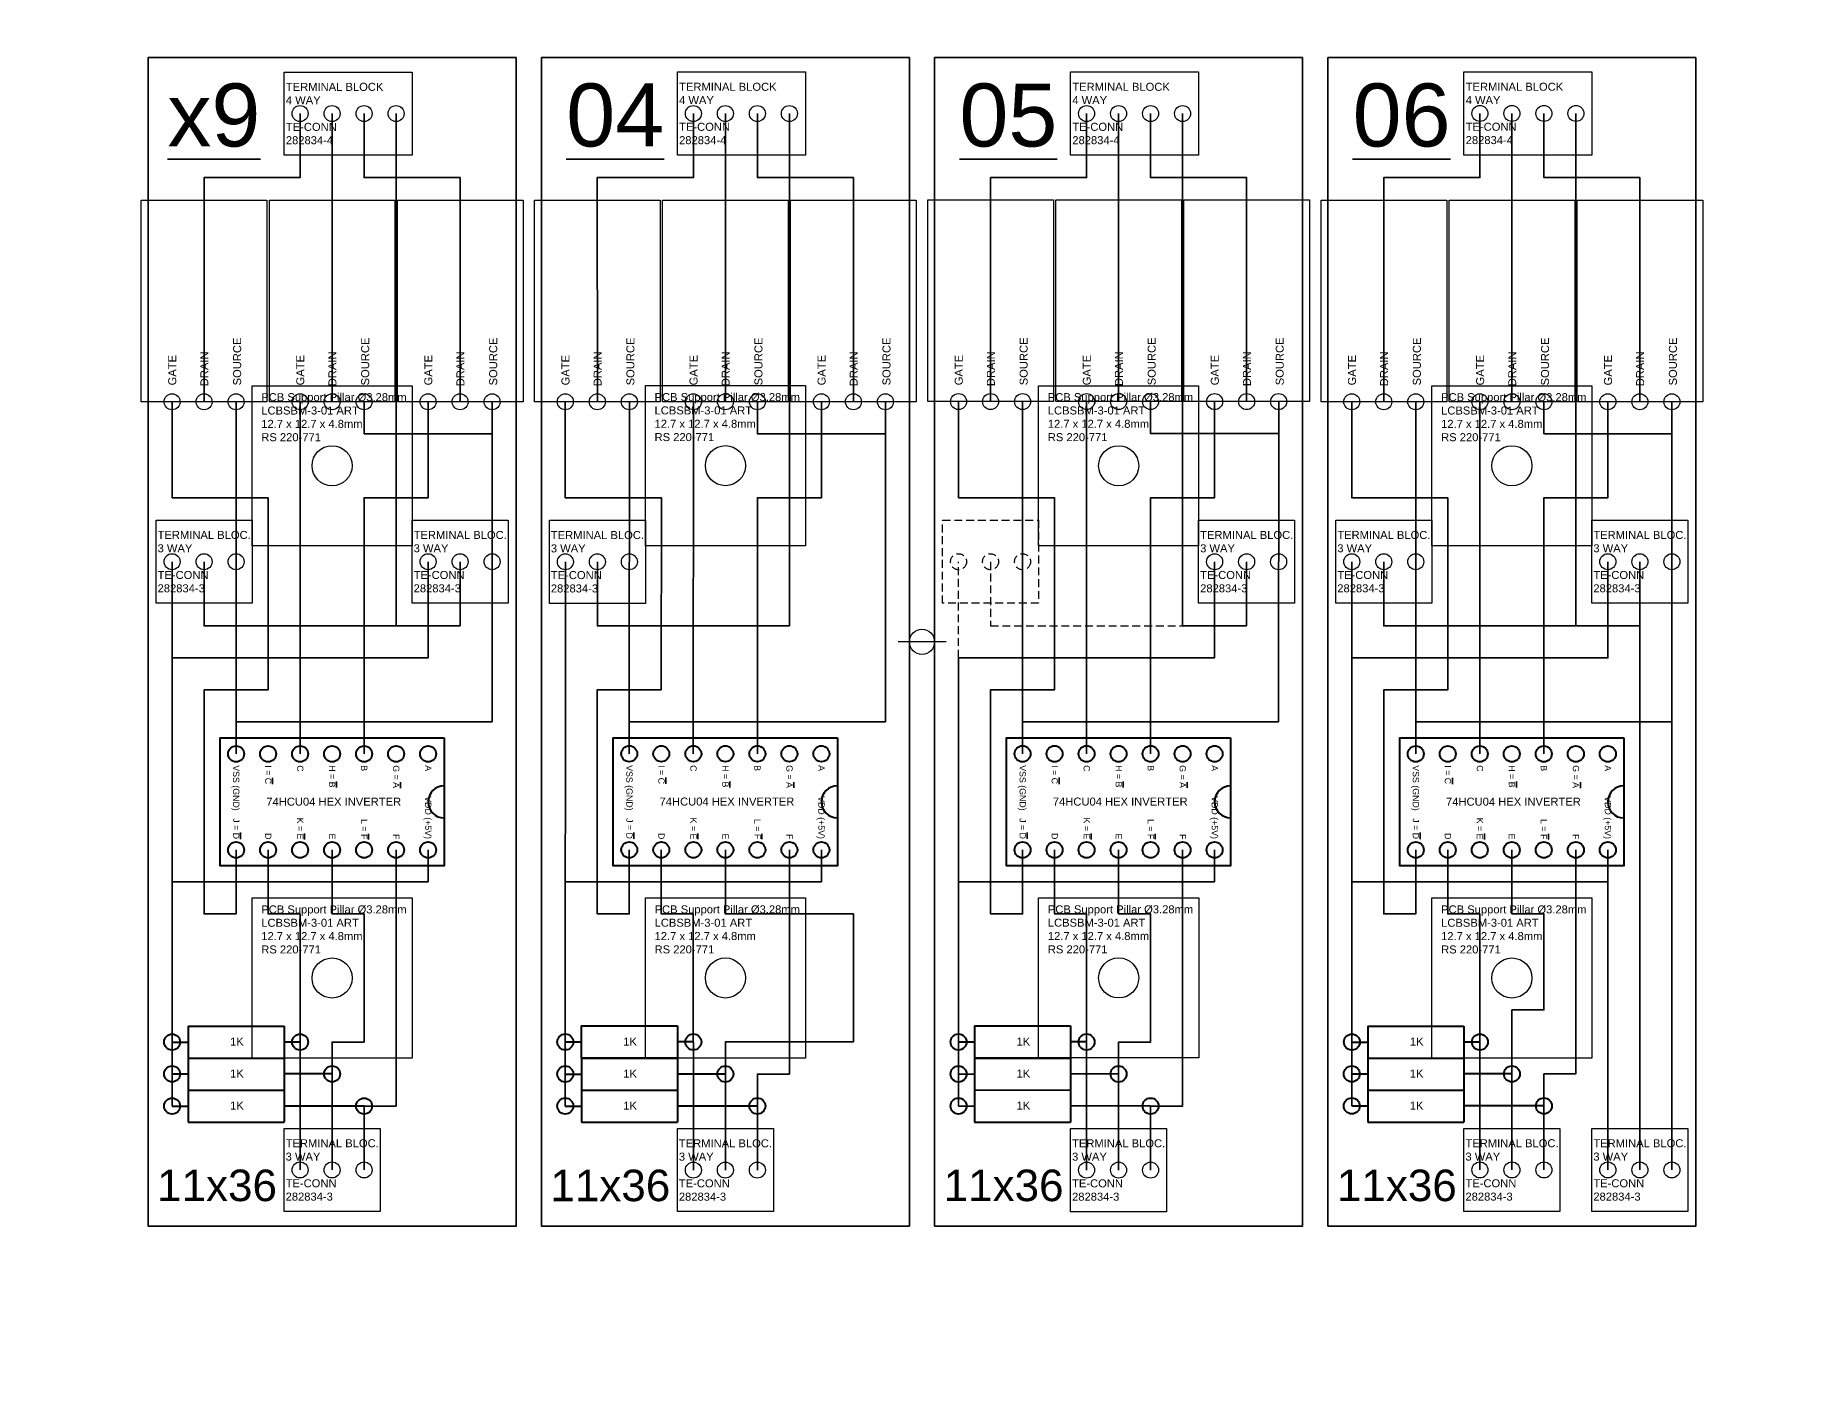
# Model space of a CAD drawing. Header units: millimetres. Extents: x 3648 to 4640, y -1371 to 0.
# Drawn here: x 3944.6 to 4085.3, y -1249.6 to -1142.5 of the extents above; entities that cross this region are included whole.
import ezdxf

# ---------------------------------------------------------------- set-up
doc = ezdxf.new("R2010")
doc.units = ezdxf.units.MM
doc.header["$LTSCALE"] = 10
doc.header["$MEASUREMENT"] = 0
doc.linetypes.add('HIDDEN', pattern=[0.375, 0.25, -0.125])
doc.layers.get('0').update_dxf_attribs({"color": 8})
for name, color, linetype, lineweight in [('+12V', 11, 'Continuous', 35), ('+5V', 1, 'Continuous', 35), ('Colour2', 30, 'Continuous', 35), ('Colour5', 180, 'Continuous', 35), ('Colour6', 80, 'Continuous', 35), ('Component Detail', 143, 'Continuous', 40), ('GND +0V', 7, 'Continuous', 35), ('VERO CUT', 252, 'Continuous', 35)]:
    doc.layers.add(name, color=color, linetype=linetype, lineweight=lineweight)
doc.layers.add('Colour8', color=7, linetype='Continuous', lineweight=35, true_color=0x7b4028)
doc.layers.add('Component', color=210, linetype='Continuous')
doc.layers.add('Construction', color=252, linetype='Continuous')
doc.layers.add('Viewport', color=5, linetype='Continuous', plot=False)
doc.styles.get("Standard").update_dxf_attribs({"font": 'arial.ttf'})
picture_1 = doc.add_image_def('image3.jpg', size_in_pixel=(288, 187))
picture_2 = doc.add_image_def('image4.jpg', size_in_pixel=(216, 187))
picture_3 = doc.add_image_def('image2.jpg', size_in_pixel=(454, 283))

# ---------------------------------------------------------------- blocks, each defined once
blk = doc.blocks.new('Terminal Block 4 new -WAY TE CONNECTIVITY')
at = {"color": 1}
for centre in [(0, 0), (2.54, 0), (5.08, 0), (7.62, 0)]:
    blk.add_circle(centre, 0.635, dxfattribs=at)
at = {"layer": 'Component', "insert": (-1.13, 2.44), "char_height": 0.635, "width": 9.8978, "attachment_point": 1}
blk.add_mtext('TERMINAL BLOCK\\P4 WAY\\P\\PTE-CONN\\P282834-4', dxfattribs=at)
at = {"layer": 'Component'}
image = blk.add_image(picture_1, insert=(-1.27, -3.3), size_in_units=(10.16, 6.6), dxfattribs=at)
image.dxf.flags = 7
blk = doc.blocks.new('Terminal Block 3 flip -WAY TE CONNECTIVITY')
at = {"color": 1}
for centre in [(-2.54, 0), (0, 0), (2.54, 0)]:
    blk.add_circle(centre, 0.635, dxfattribs=at)
at = {"layer": 'Component', "insert": (-3.69, 2.44), "char_height": 0.635, "width": 8.3344, "attachment_point": 1}
blk.add_mtext('TERMINAL BLOC.\\P3 WAY\\P\\PTE-CONN\\P282834-3', dxfattribs=at)
at = {"layer": 'Component'}
image = blk.add_image(picture_2, insert=(3.81, 3.3), size_in_units=(7.62, 6.6), rotation=180, dxfattribs=at)
image.dxf.flags = 7
blk = doc.blocks.new('PCB support Pillar')
at = {"layer": 'Component'}
blk.add_lwpolyline([(0, 0), (12.7, 0), (12.7, -12.7), (0, -12.7)], close=True, dxfattribs=at)
blk.add_circle((6.35, -6.35), 1.59, dxfattribs=at)
at = {"layer": 'Component', "insert": (0.73, -0.59), "char_height": 0.635, "width": 17.0886, "attachment_point": 1}
blk.add_mtext('PCB Support Pillar %%C3.28mm\\PLCBSBM-3-01 ART\\P12.7 x 12.7 x 4.8mm\\PRS 220-771', dxfattribs=at)
blk = doc.blocks.new('Resistor 1K')
at = {"layer": 'Component Detail', "color": 4}
for points in [[(0, 0), (1.27, 0)], [(1.27, -1.27), (1.27, 1.27)], [(8.89, 1.27), (1.27, 1.27)], [(8.89, -1.27), (8.89, 1.27)], [(10.16, 0), (8.89, 0)], [(8.89, -1.27), (1.27, -1.27)]]:
    blk.add_lwpolyline(points, dxfattribs=at)
at = {"layer": 'Component Detail', "color": 1}
for centre in [(0, 0), (10.16, 0)]:
    blk.add_circle(centre, 0.635, dxfattribs=at)
at = {"color": 4, "insert": (5.56, -0.35), "char_height": 0.635, "width": 3.0365, "attachment_point": 1, "rotation": 180}
blk.add_mtext('1K', dxfattribs=at)
blk = doc.blocks.new('74HCU04')
at = {"layer": 'Component Detail', "color": 4}
blk.add_lwpolyline([(-1.27, 1.27), (8.89, 1.27), (8.89, -16.51), (-1.27, -16.51)], close=True, dxfattribs=at)
at = {"layer": 'Component Detail', "color": 1}
for centre in [(0, 0), (7.62, 0), (0, -2.54), (7.62, -2.54), (0, -5.08), (7.62, -5.08), (0, -7.62), (7.62, -7.62), (0, -10.16), (7.62, -10.16), (0, -12.7), (7.62, -12.7), (0, -15.24), (7.62, -15.24)]:
    blk.add_circle(centre, 0.635, dxfattribs=at)
at = {"layer": 'Component Detail', "color": 4}
blk.add_arc((3.81, 1.27), 1.27, 180, 0, dxfattribs=at)
at = {"color": 4, "char_height": 0.5, "attachment_point": 1}
for s, insert, width in [('A', (0.9, 0.26), 7.3862), ('\\pi4.04813;VDD (+5V)', (-0.69, 0.26), 7.4161), ('G = {\\OA}', (0.9, -2.28), 7.3862), ('\\pi7.0489;F', (-0.69, -2.28), 7.3862), ('B', (0.9, -4.82), 7.3862), ('\\pi5.85824;L = {\\OF}', (-0.69, -4.82), 7.3862), ('H = {\\OB}', (0.9, -7.36), 7.3862), ('\\pi7.01308;E', (-0.69, -7.36), 7.3862), ('\\pi5.74705;K = {\\OE}', (-0.69, -9.9), 7.3862), ('C', (0.9, -9.9), 7.3862), ('I = {\\OC}', (0.9, -12.44), 7.3862), ('\\pi6.97284;D', (-0.69, -12.44), 7.3862), ('VSS (GND)', (0.9, -14.98), 7.3862), ('\\pi5.79242;J = {\\OD}', (-0.69, -14.98), 7.3862)]:
    blk.add_mtext(s, dxfattribs=dict(at, insert=insert, width=width))
at = {"color": 4, "insert": (3.47, -12.84), "char_height": 0.635, "width": 14.2666, "attachment_point": 1, "rotation": 90}
blk.add_mtext('74HCU04 HEX INVERTER', dxfattribs=at)
blk = doc.blocks.new('P55NF')
at = {"color": 1}
for centre in [(0, 2.54), (0, 0), (0, -2.54)]:
    blk.add_circle(centre, 0.635, dxfattribs=at)
at = {"color": 4, "char_height": 0.635, "width": 7.3862, "attachment_point": 9}
for s, insert in [('GATE', (3.71, 2.2)), ('DRAIN', (3.99, -0.34)), ('SOURCE', (5.09, -2.95))]:
    blk.add_mtext(s, dxfattribs=dict(at, insert=insert))
at = {"layer": 'Component'}
image = blk.add_image(picture_3, insert=(0, -4.99), size_in_units=(16, 9.97), rotation=0, dxfattribs=at)
image.dxf.flags = 7
blk = doc.blocks.new('LED Driver Board')
at = {"layer": '+12V'}
for points in [[(-47.62, 10.16), (-47.62, 5.08), (-88.26, 5.08)], [(-52.71, 10.16), (-47.62, 10.16)], [(-52.71, -10.16), (-47.62, -10.16), (-47.62, 5.08)]]:
    blk.add_lwpolyline(points, dxfattribs=at)
at = {"layer": '+5V'}
for points in [[(-45.08, -12.7), (-45.08, 7.62), (-52.71, 7.62)], [(-27.3, 7.62), (-29.84, 7.62)], [(-27.3, 7.62), (-27.3, -12.7)], [(-9.52, -12.7), (-52.71, -12.7)]]:
    blk.add_lwpolyline(points, dxfattribs=at)
at = {"layer": 'Colour5'}
for points in [[(-65.4, -10.16), (-83.18, -10.16), (-83.18, -2.54), (-88.26, -2.54)], [(-4.45, -2.54), (-24.76, -2.54), (-24.76, -5.08), (-29.84, -5.08)], [(-29.84, -7.62), (-24.76, -7.62), (-24.76, -10.16), (-42.54, -10.16), (-42.54, -5.08), (-57.78, -5.08), (-57.78, -12.7), (-65.4, -12.7)]]:
    blk.add_lwpolyline(points, dxfattribs=at)
at = {"layer": 'Colour6'}
for points in [[(-4.45, 0), (-14.6, 0), (-14.6, 2.54), (-24.76, 2.54), (-24.76, 0), (-29.84, 0)], [(-65.4, 0), (-88.26, 0)], [(-37.46, -2.54), (-65.4, -2.54)]]:
    blk.add_lwpolyline(points, dxfattribs=at)
at = {"layer": 'Colour8'}
for points in [[(-88.26, 2.54), (-83.18, 2.54), (-83.18, 10.16), (-65.4, 10.16)], [(-37.46, 2.54), (-57.78, 2.54), (-57.78, 7.62), (-65.4, 7.62)], [(-4.45, 2.54), (-9.52, 2.54), (-9.52, 5.08), (-29.84, 5.08)]]:
    blk.add_lwpolyline(points, dxfattribs=at)
at = {"layer": 'Component Detail', "color": 4}
for points in [[(-9.52, 2.54), (-9.52, -3.81)], [(-12.07, 0), (-12.07, -3.81)], [(-13.33, -3.81), (-10.79, -3.81)], [(-13.33, -11.43), (-13.33, -3.81)], [(-10.79, -11.43), (-10.79, -3.81)], [(-10.79, -3.81), (-8.25, -3.81)], [(-10.79, -11.43), (-10.79, -3.81)], [(-8.25, -11.43), (-8.25, -3.81)], [(-13.33, -11.43), (-10.79, -11.43)], [(-12.07, -12.7), (-12.07, -11.43)], [(-10.79, -11.43), (-8.25, -11.43)], [(-9.52, -12.7), (-9.52, -11.43)]]:
    blk.add_lwpolyline(points, dxfattribs=at)
at = {"layer": 'Component Detail', "color": 1}
for centre in [(-9.52, 2.54), (-12.07, 0), (-12.07, -12.7), (-9.52, -12.7)]:
    blk.add_circle(centre, 0.635, dxfattribs=at)
at = {"layer": 'GND +0V'}
for points in [[(-40, 12.7), (-65.4, 12.7)], [(-40, 12.7), (-40, -7.62), (-65.4, -7.62)], [(-65.4, 2.54), (-62.86, 2.54), (-62.86, 12.7)], [(-40, -7.62), (-37.46, -7.62)]]:
    blk.add_lwpolyline(points, dxfattribs=at)
at = {"layer": 'VERO CUT', "color": 7}
blk.add_lwpolyline([(-92.71, 14.61), (-92.71, -14.6), (0, -14.6), (0, 14.61), (-92.71, 14.61)], close=True, dxfattribs=at)
at = {"layer": 'Colour2', "rotation": 270}
blk.add_blockref('Resistor 1K', (-14.6, -2.54), dxfattribs=at)
at = {"layer": 'Colour6'}
blk.add_blockref('74HCU04', (-37.46, 7.62), dxfattribs=at)
at = {"layer": 'Component'}
for name, p, rotation in [('P55NF', (-65.4, 10.16), 180), ('Terminal Block 3 flip -WAY TE CONNECTIVITY', (-52.71, 10.16), 90), ('Terminal Block 4 new -WAY TE CONNECTIVITY', (-88.26, -2.54), 90), ('P55NF', (-65.4, 0), 180), ('Terminal Block 3 flip -WAY TE CONNECTIVITY', (-4.45, 0), 90), ('P55NF', (-65.4, -10.16), 180), ('Terminal Block 3 flip -WAY TE CONNECTIVITY', (-52.71, -10.16), 90)]:
    blk.add_blockref(name, p, dxfattribs=dict(at, rotation=rotation))
at = {"layer": 'VERO CUT', "rotation": 90}
for p in [(-66.67, -6.35), (-26.03, -6.35)]:
    blk.add_blockref('PCB support Pillar', p, dxfattribs=at)
at = {"color": 4, "char_height": 0.635, "width": 3.0365, "attachment_point": 1, "rotation": 90}
for insert in [(-12.42, -8.1), (-9.88, -8.1)]:
    blk.add_mtext('1K', dxfattribs=dict(at, insert=insert))
at = {"layer": 'VERO CUT', "insert": (-4.48, -13.89), "char_height": 2.5, "attachment_point": 1, "rotation": 90}
blk.add_mtext_dynamic_manual_height_columns('11x36', width=34.2989, gutter_width=1, heights=[0], dxfattribs=at)
blk = doc.blocks.new('LED 06')
at = {"layer": '+12V'}
for points in [[(-24.76, 40), (-24.76, 88.26)], [(-24.76, 45.09), (-19.68, 45.09), (-19.68, 4.44)], [(-4.44, 40), (-4.44, 45.09), (-19.68, 45.09)]]:
    blk.add_lwpolyline(points, dxfattribs=at)
at = {"layer": '+5V'}
for points in [[(-22.22, 88.26), (-22.22, 62.87)], [(-1.9, 83.18), (-1.9, 40)], [(-22.22, 65.4), (-1.9, 65.4)], [(-1.9, 47.63), (-22.22, 47.63), (-22.22, 40)]]:
    blk.add_lwpolyline(points, dxfattribs=at)
at = {"layer": 'Colour5'}
for points in [[(-12.07, 88.26), (-12.07, 67.94), (-9.52, 67.94), (-9.52, 62.87)], [(-6.98, 62.87), (-6.98, 67.94), (-4.44, 67.94), (-4.44, 50.17), (-9.52, 50.17), (-9.52, 34.93), (-1.9, 34.93), (-1.9, 27.31)], [(-4.44, 27.31), (-4.44, 9.53), (-12.07, 9.53), (-12.07, 4.44)]]:
    blk.add_lwpolyline(points, dxfattribs=at)
at = {"layer": 'Colour6'}
for points in [[(-14.61, 88.26), (-14.61, 75.56), (-17.15, 75.56), (-17.15, 67.94), (-14.61, 67.94), (-14.61, 62.87)], [(-12.07, 55.25), (-12.07, 27.31)], [(-14.61, 27.31), (-14.61, 4.44)]]:
    blk.add_lwpolyline(points, dxfattribs=at)
at = {"layer": 'Colour8'}
for points in [[(-17.15, 88.26), (-17.15, 80.64), (-19.68, 80.64), (-19.68, 62.87)], [(-17.15, 55.25), (-17.15, 34.93), (-22.22, 34.93), (-22.22, 27.31)], [(-17.15, 4.44), (-17.15, 9.53), (-24.76, 9.53), (-24.76, 27.31)]]:
    blk.add_lwpolyline(points, dxfattribs=at)
at = {"layer": 'Component Detail', "color": 4}
for points in [[(-10.79, 81.92), (-10.79, 84.46)], [(-3.18, 84.46), (-10.79, 84.46)], [(-3.18, 81.92), (-3.18, 84.46)], [(-17.15, 83.18), (-10.79, 83.18)], [(-1.9, 83.18), (-3.18, 83.18)], [(-10.79, 79.38), (-10.79, 81.92)], [(-3.18, 81.92), (-10.79, 81.92)], [(-3.18, 81.92), (-10.79, 81.92)], [(-3.18, 79.38), (-3.18, 81.92)], [(-14.61, 80.64), (-10.79, 80.64)], [(-1.9, 80.64), (-3.18, 80.64)], [(-3.18, 79.38), (-10.79, 79.38)]]:
    blk.add_lwpolyline(points, dxfattribs=at)
at = {"layer": 'Component Detail', "color": 1}
for centre in [(-17.15, 83.18), (-1.9, 83.18), (-14.61, 80.64), (-1.9, 80.64)]:
    blk.add_circle(centre, 0.635, dxfattribs=at)
at = {"layer": 'GND +0V'}
for points in [[(-27.3, 88.26), (-27.3, 27.31)], [(-6.98, 52.71), (-6.98, 55.25)], [(-27.3, 52.71), (-6.98, 52.71), (-6.98, 27.31)], [(-17.15, 27.31), (-17.15, 29.85), (-27.3, 29.85)]]:
    blk.add_lwpolyline(points, dxfattribs=at)
at = {"layer": 'VERO CUT', "color": 30}
blk.add_lwpolyline([(-29.21, 0), (0, 0), (0, 92.71), (-29.21, 92.71), (-29.21, 0)], close=True, dxfattribs=at)
at = {"layer": 'Colour2'}
blk.add_blockref('Resistor 1K', (-12.07, 78.11), dxfattribs=at)
at = {"layer": 'Colour6', "rotation": 90}
blk.add_blockref('74HCU04', (-22.22, 55.25), dxfattribs=at)
at = {"layer": 'Component'}
for name, p, rotation in [('Terminal Block 3 flip -WAY TE CONNECTIVITY', (-24.76, 88.26), 180), ('Terminal Block 3 flip -WAY TE CONNECTIVITY', (-14.61, 88.26), 180), ('Terminal Block 3 flip -WAY TE CONNECTIVITY', (-24.76, 40), 180), ('Terminal Block 3 flip -WAY TE CONNECTIVITY', (-4.44, 40), 180), ('P55NF', (-24.76, 27.31), 270), ('P55NF', (-14.61, 27.31), 270), ('P55NF', (-4.44, 27.31), 270), ('Terminal Block 4 new -WAY TE CONNECTIVITY', (-12.07, 4.44), 180)]:
    blk.add_blockref(name, p, dxfattribs=dict(at, rotation=rotation))
at = {"layer": 'VERO CUT', "rotation": 180}
for p in [(-8.26, 66.68), (-8.26, 26.04)]:
    blk.add_blockref('PCB support Pillar', p, dxfattribs=at)
at = {"color": 4, "char_height": 0.635, "width": 3.0365, "attachment_point": 1, "rotation": 180}
for insert in [(-6.5, 82.83), (-6.5, 80.29)]:
    blk.add_mtext('1K', dxfattribs=dict(at, insert=insert))
at = {"layer": 'VERO CUT', "insert": (-0.72, 88.23), "char_height": 2.5, "attachment_point": 1, "rotation": 180}
blk.add_mtext_dynamic_manual_height_columns('11x36', width=34.2989, gutter_width=1, heights=[0], dxfattribs=at)
at = {"layer": 'VERO CUT', "color": 30, "insert": (-1.97, 2.06), "char_height": 5, "attachment_point": 1, "rotation": 180}
blk.add_mtext_dynamic_manual_height_columns('{\\L06}', width=34.2989, gutter_width=1, heights=[0], dxfattribs=at)
blk = doc.blocks.new('LED 05')
at = {"layer": '+12V'}
for points in [[(-43.99, 26.66), (-39.59, 29.2), (-19.27, -5.99)], [(-41.45, 22.26), (-43.99, 26.66)]]:
    blk.add_lwpolyline(points, dxfattribs=at)
at = {"layer": '+5V'}
for points in [[(-43.24, 71.09), (-25.46, 40.29)], [(-51.95, 45.53), (-34.35, 55.69)], [(-51.95, 45.53), (-50.68, 43.33)], [(-25.46, 40.29), (-43.06, 30.13), (-39.25, 23.53)]]:
    blk.add_lwpolyline(points, dxfattribs=at)
at = {"layer": 'Colour5'}
for points in [[(-54.58, 70.41), (-44.42, 52.81), (-42.22, 54.08), (-39.68, 49.68)], [(-37.48, 50.95), (-40.02, 55.35), (-37.82, 56.62), (-28.93, 41.22), (-33.33, 38.68), (-25.71, 25.48), (-19.11, 29.29), (-15.3, 22.69)], [(-17.5, 21.42), (-8.61, 6.03), (-15.21, 2.22), (-12.67, -2.18)]]:
    blk.add_lwpolyline(points, dxfattribs=at)
at = {"layer": 'Colour6'}
for points in [[(-56.78, 69.14), (-51.7, 60.34), (-53.9, 59.07), (-48.82, 50.27), (-46.62, 51.54), (-44.08, 47.14)], [(-38.07, 41.81), (-24.1, 17.61)], [(-26.3, 16.34), (-14.87, -3.45)]]:
    blk.add_lwpolyline(points, dxfattribs=at)
at = {"layer": 'Colour8'}
for points in [[(-58.98, 67.87), (-56.44, 63.47), (-58.64, 62.2), (-48.48, 44.6)], [(-42.47, 39.27), (-32.31, 21.67), (-36.71, 19.13), (-32.9, 12.53)], [(-17.07, -4.72), (-19.61, -0.32), (-26.21, -4.13), (-35.1, 11.26)]]:
    blk.add_lwpolyline(points, dxfattribs=at)
at = {"layer": 'Component Detail', "color": 4}
for points in [[(-44.98, 71.55), (-51.58, 67.74)], [(-43.71, 69.35), (-44.98, 71.55)], [(-43.24, 71.09), (-44.34, 70.45)], [(-43.71, 69.35), (-50.31, 65.54)], [(-43.71, 69.35), (-50.31, 65.54)], [(-42.44, 67.15), (-43.71, 69.35)], [(-50.31, 65.54), (-51.58, 67.74)], [(-41.97, 68.89), (-43.07, 68.25)], [(-56.44, 63.47), (-50.94, 66.64)], [(-42.44, 67.15), (-49.04, 63.34)], [(-49.04, 63.34), (-50.31, 65.54)], [(-52.97, 62.54), (-49.67, 64.44)]]:
    blk.add_lwpolyline(points, dxfattribs=at)
at = {"layer": 'Component Detail', "color": 1}
for centre in [(-43.24, 71.09), (-41.97, 68.89), (-56.44, 63.47), (-52.97, 62.54)]:
    blk.add_circle(centre, 0.635, dxfattribs=at)
at = {"layer": 'Construction', "linetype": 'HIDDEN', "ltscale": 0.25}
for p, q in [((-28.8, 33.37), (-22.2, 37.18)), ((-22.2, 37.18), (-18.9, 31.47)), ((-25.5, 27.66), (-28.8, 33.37)), ((-18.9, 31.47), (-25.5, 27.66))]:
    blk.add_line(p, q, dxfattribs=at)
for points in [[(-25.46, 40.29), (-21.65, 33.69)], [(-23.85, 32.42), (-26.39, 36.82), (-39.59, 29.2)]]:
    blk.add_lwpolyline(points, dxfattribs=at)
for centre in [(-21.65, 33.69), (-23.85, 32.42), (-26.05, 31.15)]:
    blk.add_circle(centre, 0.635, dxfattribs=at)
at = {"layer": 'GND +0V'}
for points in [[(-32.4, 42.15), (-33.67, 44.35)], [(-50, 31.99), (-32.4, 42.15), (-19.7, 20.15)], [(-50, 31.99), (-37.3, 9.99)], [(-28.5, 15.07), (-29.77, 17.27), (-38.57, 12.19)]]:
    blk.add_lwpolyline(points, dxfattribs=at)
at = {"layer": 'VERO CUT'}
blk.add_lwpolyline([(-25.3, -14.6), (0, 0), (-46.36, 80.29), (-71.65, 65.68), (-25.3, -14.6)], close=True, dxfattribs=at)
at = {"layer": 'Colour2', "rotation": 29.99999999999998}
blk.add_blockref('Resistor 1K', (-49.5, 61.61), dxfattribs=at)
at = {"layer": 'Colour6', "rotation": 120}
blk.add_blockref('74HCU04', (-46.87, 36.73), dxfattribs=at)
at = {"layer": 'Component'}
for name, p, rotation in [('Terminal Block 3 flip -WAY TE CONNECTIVITY', (-56.78, 69.14), 209.9999999999999), ('Terminal Block 3 flip -WAY TE CONNECTIVITY', (-41.45, 22.26), 209.9999999999999), ('P55NF', (-17.5, 21.42), 299.9999999999976), ('P55NF', (-26.3, 16.34), 299.9999999999976), ('P55NF', (-35.1, 11.26), 299.9999999999976), ('Terminal Block 4 new -WAY TE CONNECTIVITY', (-12.67, -2.18), 209.9999999999999)]:
    blk.add_blockref(name, p, dxfattribs=dict(at, rotation=rotation))
at = {"layer": 'VERO CUT', "rotation": 209.9999999999999}
for p in [(-40.49, 53.61), (-20.17, 18.42)]:
    blk.add_blockref('PCB support Pillar', p, dxfattribs=at)
at = {"color": 4, "char_height": 0.635, "width": 3.0365, "attachment_point": 1, "rotation": 210}
for insert in [(-47.05, 68.48), (-45.78, 66.28)]:
    blk.add_mtext('1K', dxfattribs=dict(at, insert=insert))
at = {"layer": 'VERO CUT', "attachment_point": 1, "rotation": 210}
for s, insert, char_height in [('11x36', (-44.74, 76.05), 2.5), ('{\\L05}', (-2.74, 0.8), 5)]:
    blk.add_mtext_dynamic_manual_height_columns(s, width=34.2989, gutter_width=1, heights=[0], dxfattribs=dict(at, insert=insert, char_height=char_height))
blk = doc.blocks.new('LED Driver Board 04')
at = {"layer": '+12V'}
for points in [[(50.72, -17.55), (46.32, -15.01), (38.7, -28.21)], [(38.7, -28.21), (38.7, -28.21), (73.9, -48.53)]]:
    blk.add_lwpolyline(points, dxfattribs=at)
at = {"layer": '+5V'}
for points in [[(14.6, 6.24), (51.99, -15.35)], [(19.84, -20.25), (30, -2.65)], [(19.84, -20.25), (22.04, -21.52)]]:
    blk.add_lwpolyline(points, dxfattribs=at)
at = {"layer": 'Colour5'}
for points in [[(5.12, -0.02), (22.72, -10.18), (23.99, -7.98), (28.39, -10.52)], [(29.66, -8.32), (25.26, -5.78), (26.53, -3.58), (41.93, -12.47), (39.39, -16.87), (52.58, -24.49), (56.39, -17.89), (62.99, -21.7)], [(61.72, -23.9), (77.12, -32.79), (73.31, -39.39), (77.71, -41.93)]]:
    blk.add_lwpolyline(points, dxfattribs=at)
at = {"layer": 'Colour6'}
for points in [[(3.85, -2.22), (12.65, -7.3), (7.57, -16.1), (16.37, -21.18), (21.45, -12.38), (25.85, -14.92)], [(33.72, -16.53), (57.91, -30.5)], [(56.64, -32.7), (76.44, -44.13)]]:
    blk.add_lwpolyline(points, dxfattribs=at)
at = {"layer": 'Colour8'}
for points in [[(2.58, -4.42), (9.18, -8.23), (7.91, -10.43), (23.31, -19.32)], [(31.18, -20.93), (48.77, -31.09), (46.23, -35.49), (52.83, -39.3)], [(75.17, -46.33), (70.77, -43.79), (66.96, -50.39), (51.56, -41.5)]]:
    blk.add_lwpolyline(points, dxfattribs=at)
at = {"layer": 'Component Detail', "color": 4}
for points in [[(12.86, 5.77), (9.05, -0.83)], [(15.06, 4.5), (12.86, 5.77)], [(14.6, 6.24), (13.96, 5.14)], [(15.06, 4.5), (11.25, -2.1)], [(15.06, 4.5), (11.25, -2.1)], [(17.26, 3.23), (15.06, 4.5)], [(16.8, 4.97), (16.16, 3.87)], [(17.26, 3.23), (13.45, -3.37)], [(11.25, -2.1), (9.05, -0.83)], [(6.98, -6.96), (10.15, -1.46)], [(10.45, -6.03), (12.35, -2.73)], [(13.45, -3.37), (11.25, -2.1)]]:
    blk.add_lwpolyline(points, dxfattribs=at)
at = {"layer": 'Component Detail', "color": 1}
for centre in [(14.6, 6.24), (16.8, 4.97), (10.45, -6.03), (6.98, -6.96)]:
    blk.add_circle(centre, 0.635, dxfattribs=at)
at = {"layer": 'GND +0V'}
for points in [[(38.46, -13.4), (36.26, -12.13)], [(28.3, -31), (38.46, -13.4), (60.45, -26.1)], [(28.3, -31), (50.29, -43.7)], [(55.37, -34.9), (53.17, -33.63), (48.09, -42.43)]]:
    blk.add_lwpolyline(points, dxfattribs=at)
at = {"layer": 'VERO CUT'}
blk.add_lwpolyline([(72.99, -59), (87.59, -33.71), (7.3, 12.65), (-7.3, -12.65), (72.99, -59)], close=True, dxfattribs=at)
at = {"layer": 'Colour2', "rotation": 59.99999999999377}
blk.add_blockref('Resistor 1K', (13.92, -5.1), dxfattribs=at)
at = {"layer": 'Colour6', "rotation": 149.9999999999992}
blk.add_blockref('74HCU04', (28.64, -25.33), dxfattribs=at)
at = {"layer": 'Component'}
for name, p, rotation in [('Terminal Block 3 flip -WAY TE CONNECTIVITY', (3.85, -2.22), 239.9999999999999), ('Terminal Block 3 flip -WAY TE CONNECTIVITY', (50.72, -17.55), 239.9999999999999), ('P55NF', (61.72, -23.9), 329.9999999999993), ('P55NF', (56.64, -32.7), 329.9999999999993), ('P55NF', (51.56, -41.5), 329.9999999999993), ('Terminal Block 4 new -WAY TE CONNECTIVITY', (77.71, -41.93), 239.9999999999999)]:
    blk.add_blockref(name, p, dxfattribs=dict(at, rotation=rotation))
at = {"layer": 'VERO CUT', "rotation": 240}
for p in [(25.72, -7.52), (60.92, -27.84)]:
    blk.add_blockref('PCB support Pillar', p, dxfattribs=at)
at = {"color": 4, "char_height": 0.635, "width": 3.0365, "attachment_point": 1, "rotation": 240}
for insert in [(12.6, 2.08), (14.8, 0.81)]:
    blk.add_mtext('1K', dxfattribs=dict(at, insert=insert))
at = {"layer": 'VERO CUT', "attachment_point": 1, "rotation": 240}
for s, insert, char_height in [('11x36', (10.82, 9.79), 2.5), ('{\\L04}', (84.82, -34.39), 5)]:
    blk.add_mtext_dynamic_manual_height_columns(s, width=34.2989, gutter_width=1, heights=[0], dxfattribs=dict(at, insert=insert, char_height=char_height))

msp = doc.modelspace()

# ---------------------------------------------------------------- linework, layer by layer
at = {"layer": 'Viewport'}
msp.add_lwpolyline([(4016.89, -1190.62), (4013.08, -1190.62)], dxfattribs=at)
msp.add_circle((4014.98, -1190.62), 1, dxfattribs=at)

# ---------------------------------------------------------------- block references
at = {"layer": 'Component'}
for name, p, rotation in [('LED Driver Board 04', (3999.38, -1236.97), 120.0000000000008), ('LED 05', (4015.98, -1144.26), 150.0000000000004), ('LED Driver Board', (3968.17, -1236.97), 270), ('LED 06', (4047.19, -1144.26), 180)]:
    msp.add_blockref(name, p, dxfattribs=dict(at, rotation=rotation))

# ---------------------------------------------------------------- texts
at = {"layer": 'VERO CUT', "color": 0, "insert": (3955.1, -1146.32), "char_height": 5, "attachment_point": 1}
msp.add_mtext_dynamic_manual_height_columns('{\\Lx9}', width=34.2989, gutter_width=1, heights=[0], dxfattribs=at)

doc.saveas('drawing.dxf')
